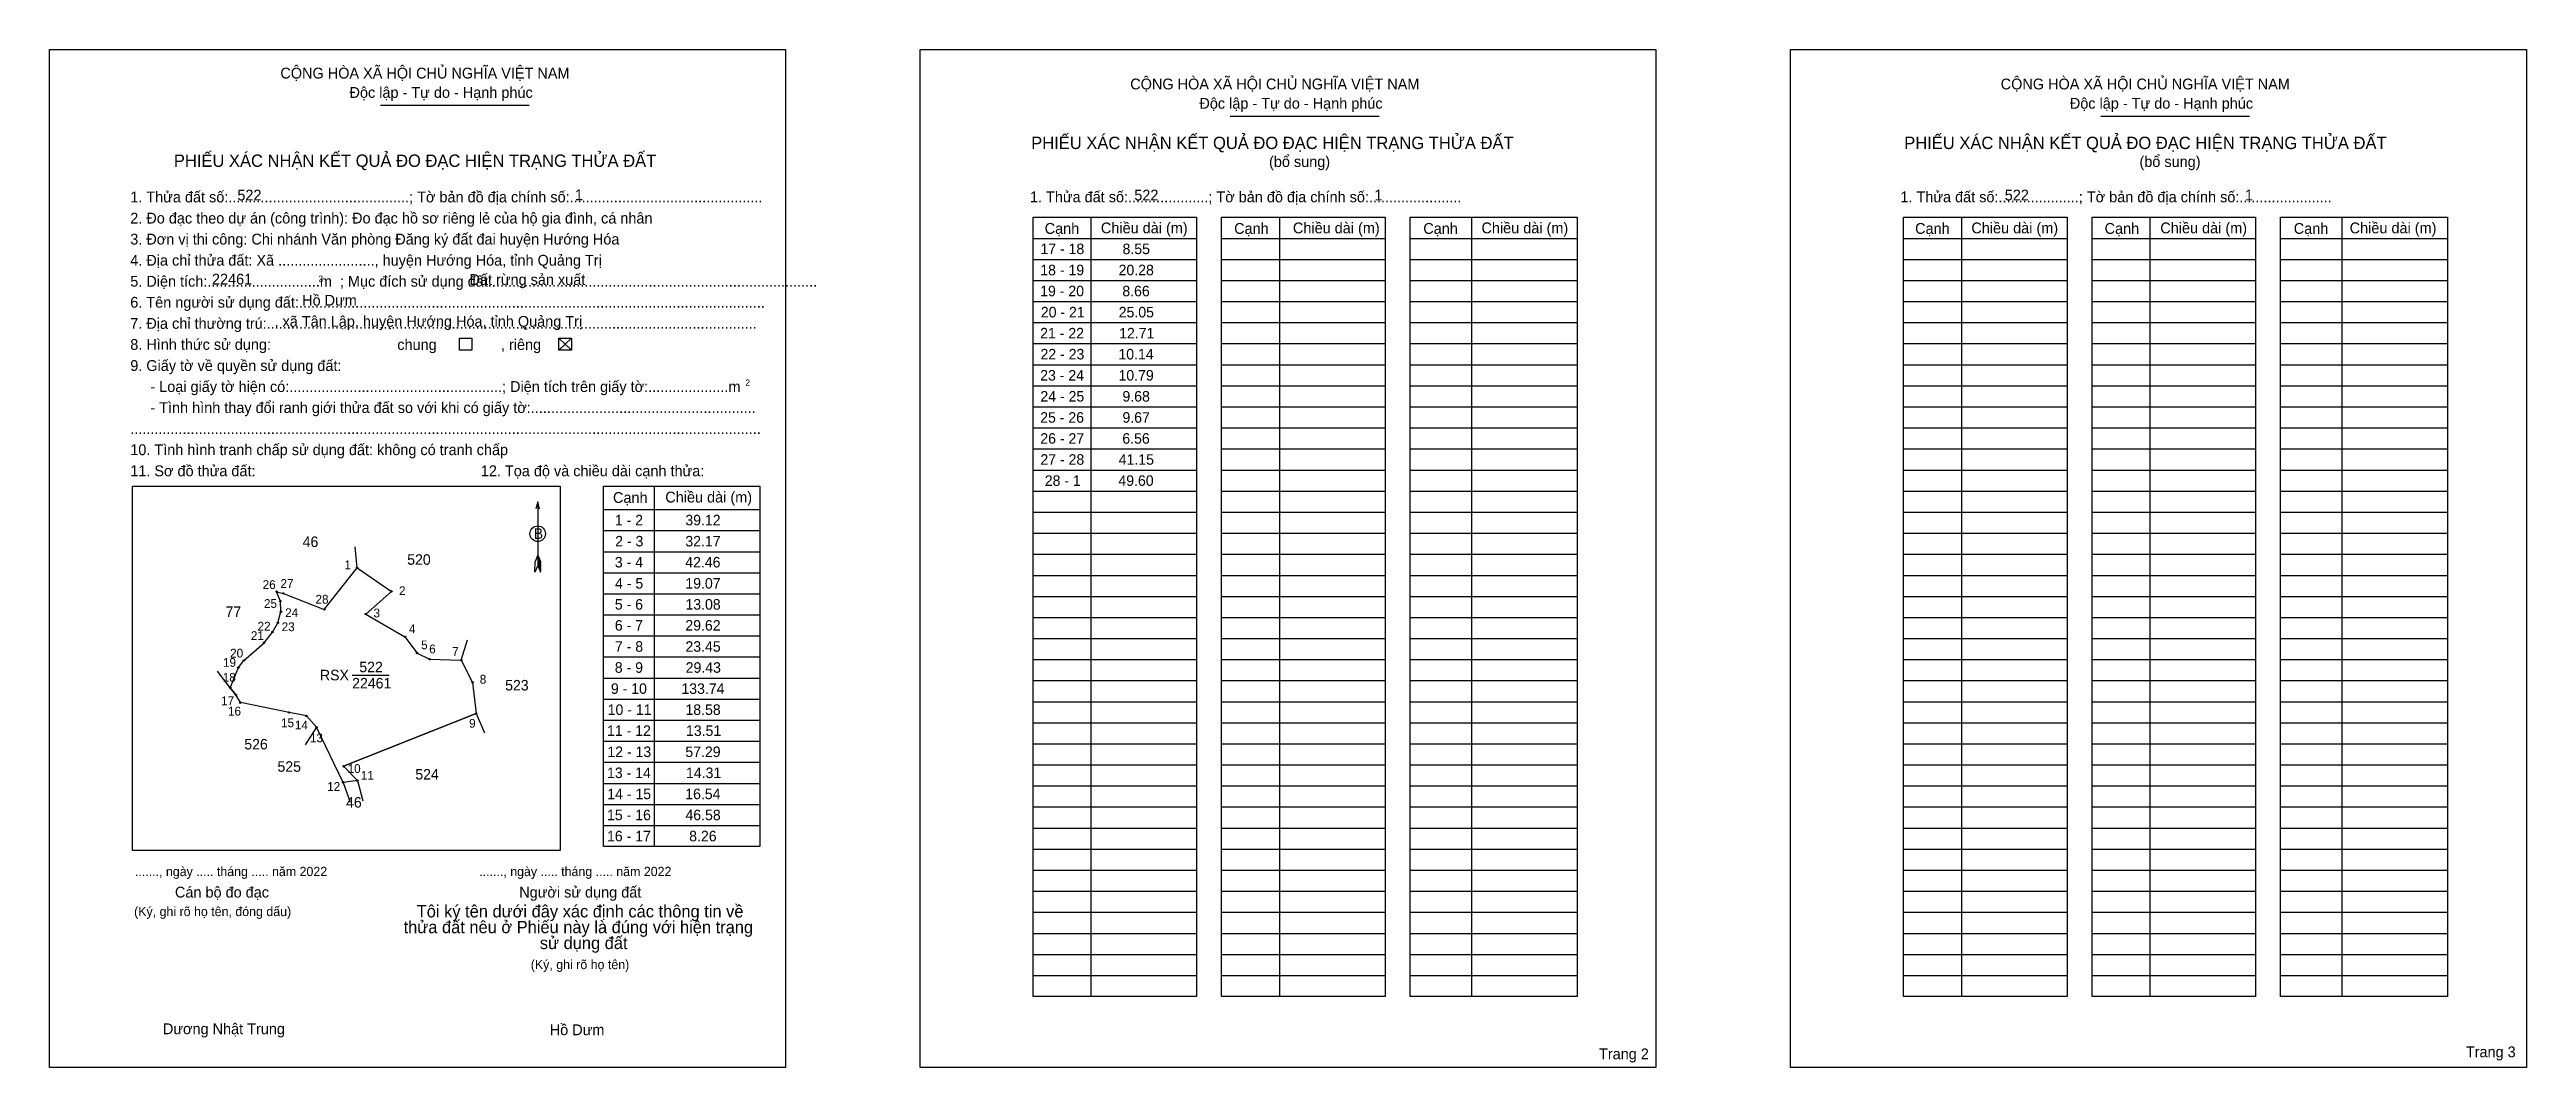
# Model space of a CAD drawing. Extents: x 543967 to 546288, y 1837808 to 1838762.
import ezdxf

# ---------------------------------------------------------------- set-up
doc = ezdxf.new("R2010")
doc.units = 0
for name, color, linetype in [('Level 1', 7, 'Continuous'), ('Level 10', 7, 'Continuous'), ('Level 11', 7, 'Continuous'), ('Level 13', 7, 'Continuous'), ('Level 2', 7, 'Continuous'), ('Level 25', 7, 'Continuous'), ('Level 27', 7, 'Continuous'), ('Level 36', 7, 'Continuous'), ('Level 48', 7, 'Continuous'), ('Level 50', 7, 'Continuous'), ('Level 52', 7, 'Continuous'), ('Level 55', 7, 'Continuous'), ('Level 6', 7, 'Continuous'), ('Level 9', 7, 'Continuous')]:
    doc.layers.add(name, color=color, linetype=linetype)

msp = doc.modelspace()

# ---------------------------------------------------------------- linework, layer by layer
at = {"layer": 'Level 1'}
for p, q in [((543966.5, 1838762.5), (543966.5, 1838762.5)), ((544782.5, 1838762.5), (544782.5, 1838762.5)), ((544276.7, 1838710.2), (544416.2, 1838710.2)), ((545073.3, 1838700.1), (545212.8, 1838700.1)), ((545889.2, 1838700.1), (546028.7, 1838700.1)), ((544942.6, 1838605.2), (544942.6, 1837874.8)), ((545119.4, 1838605.2), (545119.4, 1837874.8)), ((545299.4, 1838605.2), (545299.4, 1837874.8)), ((545758.6, 1838605.2), (545758.6, 1837874.8)), ((545935.3, 1838605.2), (545935.3, 1837874.8)), ((546115.3, 1838605.2), (546115.3, 1837874.8)), ((544888.4, 1838585.5), (545041.7, 1838585.5)), ((545065.1, 1838585.5), (545218.4, 1838585.5)), ((545241.8, 1838585.5), (545398.4, 1838585.5)), ((545704.3, 1838585.5), (545857.6, 1838585.5)), ((545881, 1838585.5), (546034.3, 1838585.5)), ((546057.7, 1838585.5), (546214.3, 1838585.5)), ((544888.4, 1838565.7), (545041.7, 1838565.7)), ((545065.1, 1838565.7), (545218.4, 1838565.7)), ((545241.8, 1838565.7), (545398.4, 1838565.7)), ((545704.3, 1838565.7), (545857.6, 1838565.7)), ((545881, 1838565.7), (546034.3, 1838565.7)), ((546057.7, 1838565.7), (546214.3, 1838565.7)), ((544888.4, 1838546), (545041.7, 1838546)), ((545065.1, 1838546), (545218.4, 1838546)), ((545241.8, 1838546), (545398.4, 1838546)), ((545704.3, 1838546), (545857.6, 1838546)), ((545881, 1838546), (546034.3, 1838546)), ((546057.7, 1838546), (546214.3, 1838546)), ((544888.4, 1838526.2), (545041.7, 1838526.2)), ((545065.1, 1838526.2), (545218.4, 1838526.2)), ((545241.8, 1838526.2), (545398.4, 1838526.2)), ((545704.3, 1838526.2), (545857.6, 1838526.2)), ((545881, 1838526.2), (546034.3, 1838526.2)), ((546057.7, 1838526.2), (546214.3, 1838526.2)), ((544443.9, 1838491.9), (544455.7, 1838480.8)), ((544443.9, 1838480.8), (544455.7, 1838491.9)), ((544888.4, 1838506.5), (545041.7, 1838506.5)), ((544888.4, 1838486.8), (545041.7, 1838486.8)), ((545065.1, 1838506.5), (545218.4, 1838506.5)), ((545065.1, 1838486.8), (545218.4, 1838486.8)), ((545241.8, 1838506.5), (545398.4, 1838506.5)), ((545241.8, 1838486.8), (545398.4, 1838486.8)), ((545704.3, 1838506.5), (545857.6, 1838506.5)), ((545704.3, 1838486.8), (545857.6, 1838486.8)), ((545881, 1838506.5), (546034.3, 1838506.5)), ((545881, 1838486.8), (546034.3, 1838486.8)), ((546057.7, 1838506.5), (546214.3, 1838506.5)), ((546057.7, 1838486.8), (546214.3, 1838486.8)), ((544888.4, 1838467), (545041.7, 1838467)), ((545065.1, 1838467), (545218.4, 1838467)), ((545241.8, 1838467), (545398.4, 1838467)), ((545704.3, 1838467), (545857.6, 1838467)), ((545881, 1838467), (546034.3, 1838467)), ((546057.7, 1838467), (546214.3, 1838467)), ((544888.4, 1838447.3), (545041.7, 1838447.3)), ((545065.1, 1838447.3), (545218.4, 1838447.3)), ((545241.8, 1838447.3), (545398.4, 1838447.3)), ((545704.3, 1838447.3), (545857.6, 1838447.3)), ((545881, 1838447.3), (546034.3, 1838447.3)), ((546057.7, 1838447.3), (546214.3, 1838447.3)), ((544888.4, 1838427.5), (545041.7, 1838427.5)), ((545065.1, 1838427.5), (545218.4, 1838427.5)), ((545241.8, 1838427.5), (545398.4, 1838427.5)), ((545704.3, 1838427.5), (545857.6, 1838427.5)), ((545881, 1838427.5), (546034.3, 1838427.5)), ((546057.7, 1838427.5), (546214.3, 1838427.5)), ((544888.4, 1838407.8), (545041.7, 1838407.8)), ((545065.1, 1838407.8), (545218.4, 1838407.8)), ((545241.8, 1838407.8), (545398.4, 1838407.8)), ((545704.3, 1838407.8), (545857.6, 1838407.8)), ((545881, 1838407.8), (546034.3, 1838407.8)), ((546057.7, 1838407.8), (546214.3, 1838407.8)), ((544888.4, 1838388.1), (545041.7, 1838388.1)), ((545065.1, 1838388.1), (545218.4, 1838388.1)), ((545241.8, 1838388.1), (545398.4, 1838388.1)), ((545704.3, 1838388.1), (545857.6, 1838388.1)), ((545881, 1838388.1), (546034.3, 1838388.1)), ((546057.7, 1838388.1), (546214.3, 1838388.1)), ((544044.2, 1838353.2), (544044.2, 1838353.2)), ((544533.2, 1838353.3), (544533.2, 1838015.4)), ((544888.4, 1838368.3), (545041.7, 1838368.3)), ((544888.4, 1838348.6), (545041.7, 1838348.6)), ((545065.1, 1838368.3), (545218.4, 1838368.3)), ((545065.1, 1838348.6), (545218.4, 1838348.6)), ((545241.8, 1838368.3), (545398.4, 1838368.3)), ((545241.8, 1838348.6), (545398.4, 1838348.6)), ((545704.3, 1838368.3), (545857.6, 1838368.3)), ((545704.3, 1838348.6), (545857.6, 1838348.6)), ((545881, 1838368.3), (546034.3, 1838368.3)), ((545881, 1838348.6), (546034.3, 1838348.6)), ((546057.7, 1838368.3), (546214.3, 1838368.3)), ((546057.7, 1838348.6), (546214.3, 1838348.6)), ((544424.1, 1838338.4), (544424.1, 1838278.7)), ((544485.8, 1838331.3), (544632.2, 1838331.3)), ((544888.4, 1838328.8), (545041.7, 1838328.8)), ((545065.1, 1838328.8), (545218.4, 1838328.8)), ((545241.8, 1838328.8), (545398.4, 1838328.8)), ((545704.3, 1838328.8), (545857.6, 1838328.8)), ((545881, 1838328.8), (546034.3, 1838328.8)), ((546057.7, 1838328.8), (546214.3, 1838328.8)), ((544485.8, 1838311.5), (544632.2, 1838311.5)), ((544888.4, 1838309.1), (545041.7, 1838309.1)), ((545065.1, 1838309.1), (545218.4, 1838309.1)), ((545241.8, 1838309.1), (545398.4, 1838309.1)), ((545704.3, 1838309.1), (545857.6, 1838309.1)), ((545881, 1838309.1), (546034.3, 1838309.1)), ((546057.7, 1838309.1), (546214.3, 1838309.1)), ((544421.5, 1838272.6), (544421.6, 1838282.5)), ((544424.1, 1838278.7), (544421.5, 1838272.6)), ((544424.1, 1838288.6), (544421.6, 1838282.5)), ((544424.1, 1838288.6), (544426.6, 1838282.5)), ((544424.1, 1838287.7), (544426.6, 1838281.6)), ((544424.1, 1838286.9), (544426.6, 1838280.8)), ((544424.1, 1838286), (544426.7, 1838279.9)), ((544424.1, 1838285.1), (544426.7, 1838279)), ((544424.1, 1838284.3), (544426.7, 1838278.1)), ((544424.1, 1838283.4), (544426.7, 1838277.2)), ((544424.1, 1838282.6), (544426.7, 1838276.3)), ((544424.1, 1838281.7), (544426.7, 1838275.4)), ((544424.1, 1838280.9), (544426.7, 1838274.6)), ((544424.1, 1838280), (544426.7, 1838273.7)), ((544424.1, 1838278.7), (544426.7, 1838272.6)), ((544426.7, 1838272.6), (544426.6, 1838282.5)), ((544485.8, 1838291.8), (544632.2, 1838291.8)), ((544888.4, 1838289.4), (545041.7, 1838289.4)), ((545065.1, 1838289.4), (545218.4, 1838289.4)), ((545241.8, 1838289.4), (545398.4, 1838289.4)), ((545704.3, 1838289.4), (545857.6, 1838289.4)), ((545881, 1838289.4), (546034.3, 1838289.4)), ((546057.7, 1838289.4), (546214.3, 1838289.4)), ((544485.8, 1838272), (544632.2, 1838272)), ((544888.4, 1838269.6), (545041.7, 1838269.6)), ((545065.1, 1838269.6), (545218.4, 1838269.6)), ((545241.8, 1838269.6), (545398.4, 1838269.6)), ((545704.3, 1838269.6), (545857.6, 1838269.6)), ((545881, 1838269.6), (546034.3, 1838269.6)), ((546057.7, 1838269.6), (546214.3, 1838269.6)), ((544485.8, 1838252.3), (544632.2, 1838252.3)), ((544485.8, 1838232.6), (544632.2, 1838232.6)), ((544888.4, 1838249.9), (545041.7, 1838249.9)), ((544888.4, 1838230.1), (545041.7, 1838230.1)), ((545065.1, 1838249.9), (545218.4, 1838249.9)), ((545065.1, 1838230.1), (545218.4, 1838230.1)), ((545241.8, 1838249.9), (545398.4, 1838249.9)), ((545241.8, 1838230.1), (545398.4, 1838230.1)), ((545704.3, 1838249.9), (545857.6, 1838249.9)), ((545704.3, 1838230.1), (545857.6, 1838230.1)), ((545881, 1838249.9), (546034.3, 1838249.9)), ((545881, 1838230.1), (546034.3, 1838230.1)), ((546057.7, 1838249.9), (546214.3, 1838249.9)), ((546057.7, 1838230.1), (546214.3, 1838230.1)), ((544485.8, 1838212.8), (544632.2, 1838212.8)), ((544888.4, 1838210.4), (545041.7, 1838210.4)), ((545065.1, 1838210.4), (545218.4, 1838210.4)), ((545241.8, 1838210.4), (545398.4, 1838210.4)), ((545704.3, 1838210.4), (545857.6, 1838210.4)), ((545881, 1838210.4), (546034.3, 1838210.4)), ((546057.7, 1838210.4), (546214.3, 1838210.4)), ((544485.8, 1838193.1), (544632.2, 1838193.1)), ((544888.4, 1838190.6), (545041.7, 1838190.6)), ((545065.1, 1838190.6), (545218.4, 1838190.6)), ((545241.8, 1838190.6), (545398.4, 1838190.6)), ((545704.3, 1838190.6), (545857.6, 1838190.6)), ((545881, 1838190.6), (546034.3, 1838190.6)), ((546057.7, 1838190.6), (546214.3, 1838190.6)), ((544485.8, 1838173.3), (544632.2, 1838173.3)), ((544888.4, 1838170.9), (545041.7, 1838170.9)), ((545065.1, 1838170.9), (545218.4, 1838170.9)), ((545241.8, 1838170.9), (545398.4, 1838170.9)), ((545704.3, 1838170.9), (545857.6, 1838170.9)), ((545881, 1838170.9), (546034.3, 1838170.9)), ((546057.7, 1838170.9), (546214.3, 1838170.9)), ((544485.8, 1838153.6), (544632.2, 1838153.6)), ((544888.4, 1838151.2), (545041.7, 1838151.2)), ((545065.1, 1838151.2), (545218.4, 1838151.2)), ((545241.8, 1838151.2), (545398.4, 1838151.2)), ((545704.3, 1838151.2), (545857.6, 1838151.2)), ((545881, 1838151.2), (546034.3, 1838151.2)), ((546057.7, 1838151.2), (546214.3, 1838151.2)), ((544485.8, 1838133.9), (544632.2, 1838133.9)), ((544485.8, 1838114.1), (544632.2, 1838114.1)), ((544888.4, 1838131.4), (545041.7, 1838131.4)), ((545065.1, 1838131.4), (545218.4, 1838131.4)), ((545241.8, 1838131.4), (545398.4, 1838131.4)), ((545704.3, 1838131.4), (545857.6, 1838131.4)), ((545881, 1838131.4), (546034.3, 1838131.4)), ((546057.7, 1838131.4), (546214.3, 1838131.4)), ((544485.8, 1838094.4), (544632.2, 1838094.4)), ((544888.4, 1838111.7), (545041.7, 1838111.7)), ((544888.4, 1838091.9), (545041.7, 1838091.9)), ((545065.1, 1838111.7), (545218.4, 1838111.7)), ((545065.1, 1838091.9), (545218.4, 1838091.9)), ((545241.8, 1838111.7), (545398.4, 1838111.7)), ((545241.8, 1838091.9), (545398.4, 1838091.9)), ((545704.3, 1838111.7), (545857.6, 1838111.7)), ((545704.3, 1838091.9), (545857.6, 1838091.9)), ((545881, 1838111.7), (546034.3, 1838111.7)), ((545881, 1838091.9), (546034.3, 1838091.9)), ((546057.7, 1838111.7), (546214.3, 1838111.7)), ((546057.7, 1838091.9), (546214.3, 1838091.9)), ((544485.8, 1838074.6), (544632.2, 1838074.6)), ((544888.4, 1838072.2), (545041.7, 1838072.2)), ((545065.1, 1838072.2), (545218.4, 1838072.2)), ((545241.8, 1838072.2), (545398.4, 1838072.2)), ((545704.3, 1838072.2), (545857.6, 1838072.2)), ((545881, 1838072.2), (546034.3, 1838072.2)), ((546057.7, 1838072.2), (546214.3, 1838072.2)), ((544485.8, 1838054.9), (544632.2, 1838054.9)), ((544888.4, 1838052.5), (545041.7, 1838052.5)), ((545065.1, 1838052.5), (545218.4, 1838052.5)), ((545241.8, 1838052.5), (545398.4, 1838052.5)), ((545704.3, 1838052.5), (545857.6, 1838052.5)), ((545881, 1838052.5), (546034.3, 1838052.5)), ((546057.7, 1838052.5), (546214.3, 1838052.5)), ((544485.8, 1838035.2), (544632.2, 1838035.2)), ((544888.4, 1838032.7), (545041.7, 1838032.7)), ((545065.1, 1838032.7), (545218.4, 1838032.7)), ((545241.8, 1838032.7), (545398.4, 1838032.7)), ((545704.3, 1838032.7), (545857.6, 1838032.7)), ((545881, 1838032.7), (546034.3, 1838032.7)), ((546057.7, 1838032.7), (546214.3, 1838032.7)), ((544445.2, 1838011.6), (544445.2, 1838011.6)), ((544888.4, 1838013), (545041.7, 1838013)), ((545065.1, 1838013), (545218.4, 1838013)), ((545241.8, 1838013), (545398.4, 1838013)), ((545704.3, 1838013), (545857.6, 1838013)), ((545881, 1838013), (546034.3, 1838013)), ((546057.7, 1838013), (546214.3, 1838013)), ((544888.4, 1837993.2), (545041.7, 1837993.2)), ((545065.1, 1837993.2), (545218.4, 1837993.2)), ((545241.8, 1837993.2), (545398.4, 1837993.2)), ((545704.3, 1837993.2), (545857.6, 1837993.2)), ((545881, 1837993.2), (546034.3, 1837993.2)), ((546057.7, 1837993.2), (546214.3, 1837993.2)), ((544888.4, 1837973.5), (545041.7, 1837973.5)), ((544888.4, 1837953.8), (545041.7, 1837953.8)), ((545065.1, 1837973.5), (545218.4, 1837973.5)), ((545065.1, 1837953.8), (545218.4, 1837953.8)), ((545241.8, 1837973.5), (545398.4, 1837973.5)), ((545241.8, 1837953.8), (545398.4, 1837953.8)), ((545704.3, 1837973.5), (545857.6, 1837973.5)), ((545704.3, 1837953.8), (545857.6, 1837953.8)), ((545881, 1837973.5), (546034.3, 1837973.5)), ((545881, 1837953.8), (546034.3, 1837953.8)), ((546057.7, 1837973.5), (546214.3, 1837973.5)), ((546057.7, 1837953.8), (546214.3, 1837953.8)), ((544888.4, 1837934), (545041.7, 1837934)), ((545065.1, 1837934), (545218.4, 1837934)), ((545241.8, 1837934), (545398.4, 1837934)), ((545704.3, 1837934), (545857.6, 1837934)), ((545881, 1837934), (546034.3, 1837934)), ((546057.7, 1837934), (546214.3, 1837934)), ((544888.4, 1837914.3), (545041.7, 1837914.3)), ((545065.1, 1837914.3), (545218.4, 1837914.3)), ((545241.8, 1837914.3), (545398.4, 1837914.3)), ((545704.3, 1837914.3), (545857.6, 1837914.3)), ((545881, 1837914.3), (546034.3, 1837914.3)), ((546057.7, 1837914.3), (546214.3, 1837914.3)), ((544888.4, 1837894.5), (545041.7, 1837894.5)), ((545065.1, 1837894.5), (545218.4, 1837894.5)), ((545241.8, 1837894.5), (545398.4, 1837894.5)), ((545704.3, 1837894.5), (545857.6, 1837894.5)), ((545881, 1837894.5), (546034.3, 1837894.5)), ((546057.7, 1837894.5), (546214.3, 1837894.5)), ((544656.4, 1837808.3), (544656.4, 1837808.3)), ((545472.3, 1837808.3), (545472.3, 1837808.3))]:
    msp.add_line(p, q, dxfattribs=at)
for points in [[(544888.4, 1838605.2), (545041.7, 1838605.2), (545041.7, 1837874.8), (544888.4, 1837874.8)], [(545065.1, 1838605.2), (545218.4, 1838605.2), (545218.4, 1837874.8), (545065.1, 1837874.8)], [(545241.8, 1838605.2), (545398.4, 1838605.2), (545398.4, 1837874.8), (545241.8, 1837874.8)], [(545704.3, 1838605.2), (545857.6, 1838605.2), (545857.6, 1837874.8), (545704.3, 1837874.8)], [(545881, 1838605.2), (546034.3, 1838605.2), (546034.3, 1837874.8), (545881, 1837874.8)], [(546057.7, 1838605.2), (546214.3, 1838605.2), (546214.3, 1837874.8), (546057.7, 1837874.8)], [(544044.2, 1838353.2), (544445.2, 1838353.2), (544445.2, 1838011.6), (544044.2, 1838011.6)], [(544485.8, 1838353.3), (544632.2, 1838353.3), (544632.2, 1838015.4), (544485.8, 1838015.4)]]:
    msp.add_lwpolyline(points, close=True, dxfattribs=at)
msp.add_lwpolyline([(544425.8, 1838332.1), (544424.1, 1838338.4), (544422.4, 1838332.1)], dxfattribs=at)
msp.add_circle((544424.1, 1838308.6), 7.29, dxfattribs=at)
at = {"layer": 'Level 10'}
msp.add_lwpolyline([(544216.8, 1838127.2), (544207.3, 1838137.9), (544191.1, 1838141.1), (544145.4, 1838150.3), (544141.3, 1838157.5), (544136, 1838164.2), (544143.5, 1838183.1), (544148.8, 1838189.9), (544167.7, 1838206.4), (544175.5, 1838216.4), (544180.6, 1838225.2), (544183.4, 1838235.6), (544182.9, 1838245.3), (544179.4, 1838254.3), (544185.8, 1838252.7), (544224.1, 1838237.7), (544254.8, 1838276.7), (544287, 1838254.6), (544262.9, 1838233.3), (544299.7, 1838212.1), (544311.1, 1838196.8), (544322.8, 1838191), (544352.4, 1838190.2), (544363.1, 1838169.3), (544366.3, 1838140.1), (544242.1, 1838090.6), (544255.1, 1838077.2), (544241.7, 1838075.6)], close=True, dxfattribs=at)
at = {"layer": 'Level 11'}
for centre in [(544254.8, 1838276.7), (544179.4, 1838254.3), (544185.8, 1838252.7), (544287, 1838254.6), (544182.9, 1838245.3), (544183.4, 1838235.6), (544224.1, 1838237.7), (544262.9, 1838233.3), (544167.7, 1838206.4), (544175.5, 1838216.4), (544180.6, 1838225.2), (544299.7, 1838212.1), (544143.5, 1838183.1), (544148.8, 1838189.9), (544311.1, 1838196.8), (544322.8, 1838191), (544352.4, 1838190.2), (544136, 1838164.2), (544363.1, 1838169.3), (544141.3, 1838157.5), (544145.4, 1838150.3), (544191.1, 1838141.1), (544207.3, 1838137.9), (544366.3, 1838140.1), (544216.8, 1838127.2), (544216.8, 1838127.2), (544242.1, 1838090.6), (544241.7, 1838075.6), (544255.1, 1838077.2)]:
    msp.add_circle(centre, 0.658, dxfattribs=at)
at = {"layer": 'Level 2'}
for points in [[(543966.5, 1838762.5), (544656.4, 1838762.5), (544656.4, 1837808.3), (543966.5, 1837808.3)], [(544782.5, 1838762.5), (545472.3, 1838762.5), (545472.3, 1837808.3), (544782.5, 1837808.3)], [(545598.4, 1838762.5), (546288.2, 1838762.5), (546288.2, 1837808.3), (545598.4, 1837808.3)]]:
    msp.add_lwpolyline(points, close=True, dxfattribs=at)
at = {"layer": 'Level 25'}
for p, q in [((544254.8, 1838276.7), (544287, 1838254.6)), ((544287, 1838254.6), (544262.9, 1838233.3)), ((544322.8, 1838191), (544352.4, 1838190.2)), ((544136, 1838164.2), (544141.3, 1838157.5)), ((544207.3, 1838137.9), (544191.1, 1838141.1)), ((544242.1, 1838090.6), (544366.3, 1838140.1)), ((544255.1, 1838077.2), (544242.1, 1838090.6))]:
    msp.add_line(p, q, dxfattribs=at)
at = {"layer": 'Level 27'}
for p, q in [((544254.8, 1838276.7), (544252.9, 1838296.3)), ((544352.4, 1838190.2), (544358.3, 1838209.1)), ((544136, 1838164.2), (544123.9, 1838179.8)), ((544366.3, 1838140.1), (544374.3, 1838122)), ((544216.8, 1838127.2), (544206, 1838110.7)), ((544241.7, 1838075.6), (544248.4, 1838057)), ((544255.1, 1838077.2), (544260.3, 1838058.2))]:
    msp.add_line(p, q, dxfattribs=at)
at = {"layer": 'Level 50'}
for points in [[(544350.7, 1838491.9), (544362.5, 1838491.9), (544362.5, 1838480.8), (544350.7, 1838480.8)], [(544443.9, 1838491.9), (544455.7, 1838491.9), (544455.7, 1838480.8), (544443.9, 1838480.8)]]:
    msp.add_lwpolyline(points, close=True, dxfattribs=at)
at = {"layer": 'Level 9'}
msp.add_line((544250.2, 1838176.1), (544284.9, 1838176.1), dxfattribs=at)

# ---------------------------------------------------------------- texts
at = {"layer": 'Level 1'}
for s, height, p in [('CỘNG HÒA XÃ HỘI CHỦ NGHĨA VIỆT NAM', 10.133, (544182.9, 1838735.3)), ('Độc lập - Tự do - Hạnh phúc', 10.133, (544247.7, 1838717.2)), ('CỘNG HÒA XÃ HỘI CHỦ NGHĨA VIỆT NAM', 10.133, (544979.5, 1838725.1)), ('Độc lập - Tự do - Hạnh phúc', 10.133, (545044.3, 1838707)), ('CỘNG HÒA XÃ HỘI CHỦ NGHĨA VIỆT NAM', 10.133, (545795.4, 1838725.1)), ('Độc lập - Tự do - Hạnh phúc', 10.133, (545860.2, 1838707)), ('PHIẾU XÁC NHẬN KẾT QUẢ ĐO ĐẠC HIỆN TRẠNG THỬA ĐẤT', 11.582, (544886.7, 1838669.2)), ('PHIẾU XÁC NHẬN KẾT QUẢ ĐO ĐẠC HIỆN TRẠNG THỬA ĐẤT', 11.582, (545705, 1838669.2)), ('PHIẾU XÁC NHẬN KẾT QUẢ ĐO ĐẠC HIỆN TRẠNG THỬA ĐẤT', 11.582, (544083.1, 1838652.5)), ('(bổ sung)', 10.13, (545109.6, 1838652.4)), ('(bổ sung)', 10.13, (545925.5, 1838652.4)), ('1. Thửa đất số:.............................................; Tờ bản đồ địa chính số:................................................', 10.133, (544042.2, 1838619.2)), ('1. Thửa đất số:....................; Tờ bản đồ địa chính số:.......................', 10.133, (544885.5, 1838619.3)), ('1. Thửa đất số:....................; Tờ bản đồ địa chính số:.......................', 10.133, (545701.4, 1838619.3)), ('2. Đo đạc theo dự án (công trình): Đo đạc hồ sơ riêng lẻ của hộ gia đình, cá nhân', 10.133, (544042.2, 1838599.4)), ('Chiều dài (m)', 10.133, (544952, 1838590.2)), ('Chiều dài (m)', 10.133, (545132, 1838590.2)), ('Chiều dài (m)', 10.133, (545308.7, 1838590.2)), ('Chiều dài (m)', 10.133, (545767.9, 1838590.2)), ('Chiều dài (m)', 10.133, (545945, 1838590.2)), ('Chiều dài (m)', 10.133, (546122.5, 1838590.2)), ('3. Đơn vị thi công: Chi nhánh Văn phòng Đăng ký đất đai huyện Hướng Hóa', 10.133, (544042.2, 1838579.7)), ('Cạnh', 10.13, (544899.3, 1838589.7)), ('Cạnh', 10.13, (545076.9, 1838589.7)), ('Cạnh', 10.13, (545254.2, 1838589.7)), ('Cạnh', 10.13, (545715.2, 1838589.7)), ('Cạnh', 10.13, (545892.8, 1838589.7)), ('Cạnh', 10.13, (546070.1, 1838589.7)), ('4. Địa chỉ thửa đất: Xã ........................, huyện Hướng Hóa, tỉnh Quảng Trị', 10.133, (544042.2, 1838559.9)), ('5. Diện tích:............................m  ; Mục đích sử dụng đất:.................................................................................', 10.133, (544042.2, 1838540.2)), ('6. Tên người sử dụng đất:....................................................................................................................', 10.133, (544042.2, 1838520.5)), ('2', 5.79, (544218.6, 1838544.8)), ('7. Địa chỉ thường trú:..........................................................................................................................', 10.133, (544042.2, 1838500.7)), ('chung                , riêng', 10.133, (544292.5, 1838480.9)), ('9. Giấy tờ về quyền sử dụng đất:', 10.133, (544042.2, 1838461.2)), ('     - Loại giấy tờ hiện có:.....................................................; Diện tích trên giấy tờ:....................m', 10.133, (544042.2, 1838441.5)), ('2', 5.79, (544618.8, 1838447.4)), ('     - Tình hình thay đổi ranh giới thửa đất so với khi có giấy tờ:........................................................', 10.133, (544042.2, 1838421.8)), ('10. Tình hình tranh chấp sử dụng đất: không có tranh chấp', 10.133, (544042.2, 1838382.3)), ('.............................................................................................................................................................', 10.133, (544042.2, 1838402)), ('11. Sơ đồ thửa đất:', 10.133, (544042.2, 1838362.5)), ('12. Tọa độ và chiều dài cạnh thửa:', 10.133, (544370.8, 1838362.5)), ('Cạnh', 10.13, (544494.7, 1838337.5)), ('Chiều dài (m)', 10.133, (544543.7, 1838337.9)), ('B', 9.87, (544420.4, 1838303.8)), ('......., ngày ..... tháng ..... năm 2022', 8.686, (544046.6, 1837987.7)), ('Cán bộ đo đạc', 10.133, (544084.1, 1837967.6)), ('......., ngày ..... tháng ..... năm 2022', 8.686, (544369.3, 1837987.7)), ('Người sử dụng đất', 10.133, (544406.8, 1837967.6)), ('(Ký, ghi rõ họ tên, đóng dấu)', 8.686, (544045.8, 1837950.2)), ('Tôi ký tên dưới đây xác định các thông tin về', 11.515, (544310.7, 1837949)), ('thửa đất nêu ở Phiếu này là đúng với hiện trạng', 11.515, (544298.4, 1837934.2)), ('sử dụng đất', 11.515, (544426.1, 1837919.3)), ('(Ký, ghi rõ họ tên)', 8.686, (544417.6, 1837900.5)), ('Dương Nhật Trung', 10.133, (544072.8, 1837839.5)), ('Trang 2', 10.13, (545418.9, 1837816)), ('Trang 3', 10.13, (546231.4, 1837817.9))]:
    msp.add_text(s, height=height, dxfattribs=at).set_placement(p)
at = {"layer": 'Level 13'}
for s, p in [('522', (544256.9, 1838178.8)), ('RSX', (544220, 1838171.2)), ('22461', (544250.2, 1838163.6))]:
    msp.add_text(s, height=9.87, dxfattribs=at).set_placement(p)
at = {"layer": 'Level 36'}
for s, p in [('46', (544203.8, 1838296.2)), ('520', (544301.8, 1838279.5)), ('77', (544131.5, 1838230.6)), ('523', (544393.6, 1838161.7)), ('526', (544149.1, 1838106.4)), ('525', (544180.2, 1838085.5)), ('524', (544309.4, 1838078.2)), ('46', (544244.5, 1838051.9))]:
    msp.add_text(s, height=9.87, dxfattribs=at).set_placement(p)
at = {"layer": 'Level 48'}
msp.add_text('8. Hình thức sử dụng:', height=10.133, dxfattribs=at).set_placement((544042.2, 1838481))
at = {"layer": 'Level 52'}
for s, p in [('17 - 18', (544895.3, 1838570.7)), ('8.55', (544972.3, 1838570.7)), ('18 - 19', (544895.2, 1838550.9)), ('20.28', (544968.6, 1838550.9)), ('19 - 20', (544895.1, 1838531.2)), ('8.66', (544972.1, 1838531.2)), ('20 - 21', (544895.7, 1838511.4)), ('25.05', (544968.7, 1838511.4)), ('21 - 22', (544895.1, 1838491.7)), ('12.71', (544969.1, 1838491.7)), ('23 - 24', (544895.1, 1838452.2)), ('22 - 23', (544895.4, 1838472)), ('10.14', (544968.4, 1838472)), ('10.79', (544968.5, 1838452.2)), ('24 - 25', (544895.3, 1838432.5)), ('9.68', (544972.2, 1838432.5)), ('25 - 26', (544895.1, 1838412.7)), ('9.67', (544972.2, 1838412.7)), ('26 - 27', (544895.2, 1838393)), ('6.56', (544972.1, 1838393)), ('27 - 28', (544895.3, 1838373.3)), ('41.15', (544968.7, 1838373.3)), ('28 - 1', (544899.4, 1838353.5)), ('49.60', (544968.4, 1838353.5)), ('1 - 2', (544496.4, 1838316.5)), ('39.12', (544562.5, 1838316.5)), ('2 - 3', (544496.7, 1838296.7)), ('32.17', (544562.5, 1838296.7)), ('3 - 4', (544496.4, 1838277)), ('42.46', (544562.4, 1838277)), ('4 - 5', (544496.6, 1838257.2)), ('19.07', (544562.5, 1838257.2)), ('5 - 6', (544496.4, 1838237.5)), ('13.08', (544562.6, 1838237.5)), ('6 - 7', (544496.4, 1838217.8)), ('7 - 8', (544496.5, 1838198)), ('29.62', (544562.5, 1838217.8)), ('23.45', (544562.6, 1838198)), ('8 - 9', (544496.4, 1838178.3)), ('29.43', (544562.8, 1838178.3)), ('9 - 10', (544492.7, 1838158.5)), ('133.74', (544558.8, 1838158.5)), ('10 - 11', (544489.7, 1838138.8)), ('18.58', (544562.6, 1838138.8)), ('11 - 12', (544489.1, 1838119.1)), ('13.51', (544563.1, 1838119.1)), ('12 - 13', (544489.4, 1838099.3)), ('57.29', (544562.5, 1838099.3)), ('13 - 14', (544489.1, 1838079.6)), ('14 - 15', (544489.3, 1838059.8)), ('16.54', (544562.4, 1838059.8)), ('14.31', (544563.1, 1838079.6)), ('15 - 16', (544489.1, 1838040.1)), ('46.58', (544562.6, 1838040.1)), ('16 - 17', (544489.1, 1838020.3)), ('8.26', (544566.1, 1838020.3))]:
    msp.add_text(s, height=9.87, dxfattribs=at).set_placement(p)
at = {"layer": 'Level 55'}
for s, p in [('1', (544254.7, 1838276.7)), ('26', (544179.2, 1838254.3)), ('27', (544185.6, 1838252.7)), ('2', (544286.9, 1838254.6)), ('25', (544182.6, 1838245.3)), ('24', (544183.2, 1838235.6)), ('28', (544223.9, 1838237.7)), ('3', (544262.8, 1838233.3)), ('21', (544167.5, 1838206.4)), ('22', (544175.3, 1838216.4)), ('23', (544180.4, 1838225.2)), ('4', (544299.6, 1838212.1)), ('19', (544143.2, 1838183.1)), ('20', (544148.6, 1838189.9)), ('5', (544311, 1838196.8)), ('6', (544322.7, 1838191)), ('7', (544352.3, 1838190.2)), ('18', (544135.8, 1838164.2)), ('8', (544363, 1838169.3)), ('17', (544141.1, 1838157.5)), ('16', (544145.2, 1838150.3)), ('15', (544190.8, 1838141.1)), ('14', (544207.1, 1838137.9)), ('9', (544366.2, 1838140.1)), ('13', (544216.6, 1838127.2)), ('10', (544241.9, 1838090.6)), ('12', (544241.4, 1838075.6)), ('11', (544254.9, 1838077.2))]:
    msp.add_text(s, height=0.329, dxfattribs=at).set_placement(p)
at = {"layer": 'Level 6'}
for s, height, p in [('522', 10.13, (544142.6, 1838621)), ('1', 10.1, (544459, 1838621.2)), ('522', 10.13, (544983.3, 1838621)), ('1', 10.1, (545208.4, 1838621.1)), ('522', 10.13, (545799.2, 1838621)), ('1', 10.1, (546024.3, 1838621.1)), ('22461', 10.13, (544118.8, 1838542.2)), ('Hồ Dưm', 10.13, (544203.3, 1838522.4)), ('Đất rừng sản xuất', 10.134, (544360.2, 1838541.8)), (', xã Tân Lập, huyện Hướng Hóa, tỉnh Quảng Trị', 10.134, (544177.4, 1838502.6)), ('Hồ Dưm', 10.13, (544435.4, 1837838.6))]:
    msp.add_text(s, height=height, dxfattribs=at).set_placement(p)
at = {"layer": 'Level 9'}
for s, p in [('1', (544243, 1838275.4)), ('26', (544166.3, 1838256.8)), ('27', (544183, 1838257.9)), ('2', (544294.1, 1838251.1)), ('25', (544167.5, 1838239.1)), ('24', (544187.4, 1838230.5)), ('28', (544215.8, 1838243.1)), ('3', (544270.2, 1838230.2)), ('21', (544155.2, 1838209)), ('22', (544161.5, 1838217.8)), ('23', (544184.1, 1838217.3)), ('4', (544303.4, 1838215.4)), ('5', (544314.8, 1838200.3)), ('19', (544129.1, 1838183.9)), ('20', (544135.8, 1838192.6)), ('6', (544322.4, 1838196.5)), ('7', (544343.9, 1838194.1)), ('18', (544128.9, 1838169.9)), ('8', (544369.8, 1838168.1)), ('17', (544127.3, 1838147.9)), ('16', (544133.8, 1838138.2)), ('15', (544183.5, 1838127.3)), ('14', (544196.5, 1838125.2)), ('13', (544210.6, 1838113.2)), ('9', (544359.8, 1838126.8)), ('10', (544245.9, 1838084.4)), ('12', (544226.8, 1838067.6)), ('11', (544258.3, 1838078))]:
    msp.add_text(s, height=8.23, dxfattribs=at).set_placement(p)

doc.saveas('drawing.dxf')
